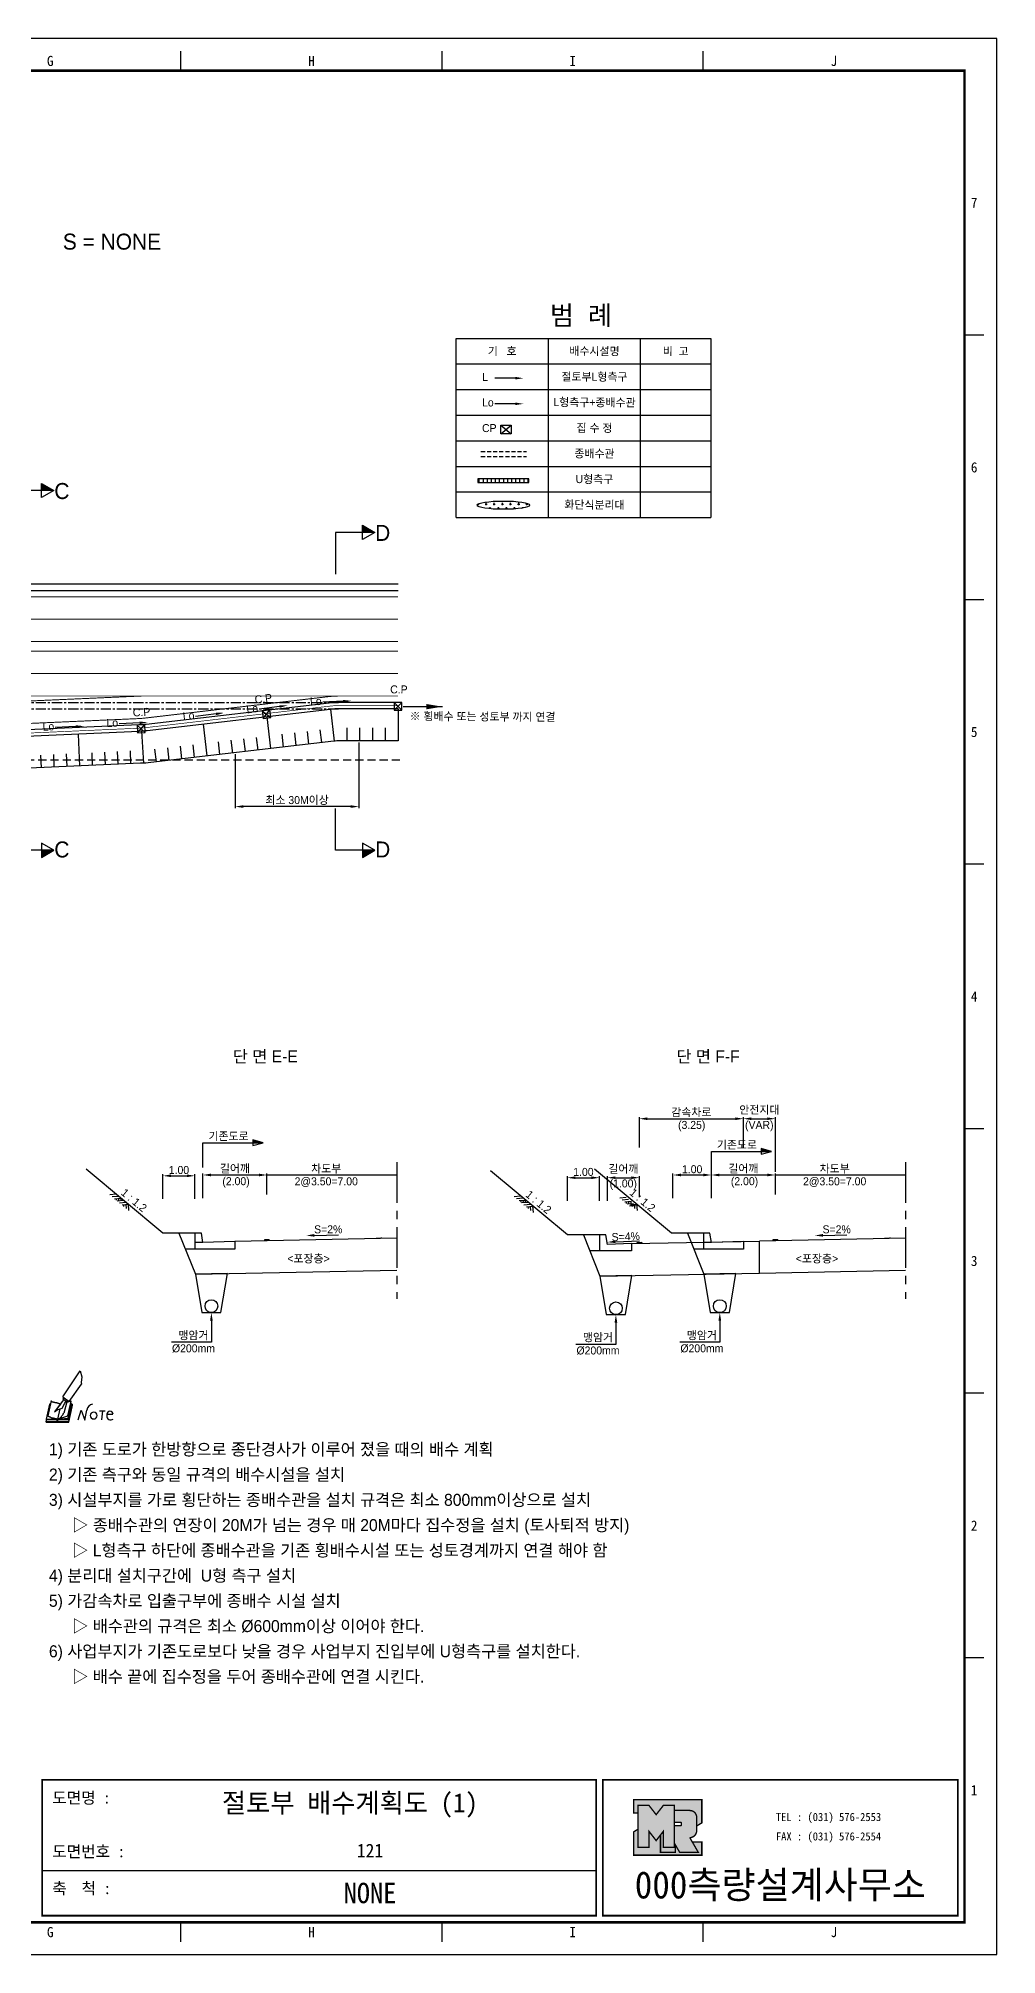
# Model space of a CAD drawing. Header units: millimetres. Extents: x 487 to 911, y -4 to 295.
# Drawn here: x 760.9 to 910.7, y -4.1 to 295.3 of the extents above; entities that cross this region are included whole.
import ezdxf
from ezdxf.enums import TextEntityAlignment as Align

# ---------------------------------------------------------------- set-up
doc = ezdxf.new("R2010")
doc.units = ezdxf.units.MM
doc.header["$LTSCALE"] = 0.2
doc.linetypes.add('CENTER', pattern=[50.8, 31.75, -6.35, 6.35, -6.35])
doc.linetypes.add('HIDDEN', pattern=[9.525, 6.35, -3.175])
for name, color, linetype in [('CC-GSTR-0004', 4, 'Continuous'), ('CM-LANE-0030', 30, 'Continuous'), ('CZ-DIMT-0002', 7, 'Continuous'), ('CZ-EXST-0002', 1, 'Continuous'), ('CZ-LIN1-0007', 7, 'Continuous'), ('CZ-LIN2-0003', 3, 'Continuous'), ('CZ-LIN3-0005', 5, 'Continuous'), ('CZ-LINE-0001', 7, 'Continuous'), ('CZ-TEXT-BOX0', 7, 'Continuous'), ('TITLE', 7, 'Continuous')]:
    doc.layers.add(name, color=color, linetype=linetype)
doc.styles.add('돋움', font='')
doc.styles.add('돋음체', font='')
doc.styles.get('돋움').set_extended_font_data('Dotum')
doc.styles.get('돋음체').set_extended_font_data('DotumChe')

# ---------------------------------------------------------------- blocks, each defined once
blk = doc.blocks.new('note')
for p, q in [((0.85, 3.5), (3.53, 7.57)), ((3.53, 7.57), (3.8, 6.64)), ((3.8, 6.64), (3.69, 5.72)), ((1, 3.1), (0.75, 2.77)), ((0.85, 3.5), (1.8, 2.79)), ((1, 3.4), (0.85, 3.21)), ((0.85, 3.21), (1.52, 2.71)), ((1.8, 2.79), (3.74, 5.46)), ((3.69, 5.72), (3.74, 5.46)), ((-1.24, 2.36), (-1.77, 0)), ((-1.77, 0), (1.77, 0)), ((-1.77, 0), (-1.77, -0.3)), ((-1.53, 0.52), (-1.55, 0.54)), ((-1.01, 2.9), (-1.53, 0.52)), ((-1.48, 0.48), (-1.53, 0.52)), ((-1.43, 0.44), (-1.48, 0.48)), ((-1.38, 0.41), (-1.43, 0.44)), ((-1.33, 0.4), (-1.38, 0.41)), ((-1.27, 0.37), (-1.33, 0.4)), ((-1.22, 0.35), (-1.27, 0.37)), ((-1.13, 2.36), (-1.24, 2.36)), ((-1.17, 0.33), (-1.22, 0.35)), ((-1.12, 0.32), (-1.17, 0.33)), ((-1.02, 0.25), (-1.12, 0.32)), ((-0.97, 0.22), (-1.02, 0.25)), ((-1, 2.9), (-1.01, 2.9)), ((-0.98, 2.85), (-1, 2.9)), ((-0.95, 2.8), (-0.98, 2.85)), ((-0.93, 0.21), (-0.97, 0.22)), ((-0.9, 2.75), (-0.95, 2.8)), ((-0.88, 0.19), (-0.93, 0.21)), ((-0.85, 2.72), (-0.9, 2.75)), ((-0.8, 0.18), (-0.88, 0.19)), ((-0.79, 2.69), (-0.85, 2.72)), ((-0.75, 0.17), (-0.8, 0.18)), ((-0.74, 2.68), (-0.79, 2.69)), ((-0.7, 0.16), (-0.75, 0.17)), ((-0.69, 2.65), (-0.74, 2.68)), ((-0.64, 0.15), (-0.7, 0.16)), ((-0.64, 2.65), (-0.69, 2.65)), ((-0.59, 2.63), (-0.64, 2.65)), ((-0.58, 0.14), (-0.64, 0.15)), ((-0.54, 2.62), (-0.59, 2.63)), ((-0.53, 0.13), (-0.58, 0.14)), ((-0.48, 2.61), (-0.54, 2.62)), ((-0.48, 0.12), (-0.53, 0.13)), ((-0.43, 2.61), (-0.48, 2.61)), ((-0.43, 0.11), (-0.48, 0.12)), ((0.75, 2.77), (-0.46, 1.16)), ((0.37, 2.24), (-0.46, 1.16)), ((-0.46, 1.16), (-0.08, 1.47)), ((-0.38, 2.59), (-0.43, 2.61)), ((-0.38, 0.08), (-0.43, 0.11)), ((-0.33, 2.59), (-0.38, 2.59)), ((-0.29, 0.06), (-0.38, 0.08)), ((-0.27, 2.58), (-0.33, 2.59)), ((-0.23, 0.05), (-0.29, 0.06)), ((-0.22, 2.57), (-0.27, 2.58)), ((-0.16, 0.04), (-0.23, 0.05)), ((-0.17, 2.56), (-0.22, 2.57)), ((-0.12, 2.55), (-0.17, 2.56)), ((-0.11, 0.03), (-0.16, 0.04)), ((-0.07, 2.53), (-0.12, 2.55)), ((-0.04, 0.02), (-0.11, 0.03)), ((-0.08, 1.47), (0.72, 1.75)), ((-0.01, 2.51), (-0.07, 2.53)), ((-0.05, -0.3), (-0.05, 0)), ((0, 0), (-0.04, 0.02)), ((0.04, 2.5), (-0.01, 2.51)), ((0.37, 1.63), (0, 0)), ((0, 0), (1.6, 0.53)), ((0, 0), (1.65, 0.18)), ((0, 0.01), (0.06, 0.04)), ((0, -0.3), (0, 0)), ((0.09, 2.48), (0.04, 2.5)), ((0.05, -0.3), (0.05, 0)), ((0.06, 0.04), (0.11, 0.07)), ((0.14, 2.48), (0.09, 2.48)), ((0.11, 0.07), (0.16, 0.09)), ((0.2, 2.47), (0.14, 2.48)), ((0.16, 0.09), (0.21, 0.12)), ((0.26, 2.43), (0.18, 2.46)), ((0.21, 0.12), (0.27, 0.14)), ((0.34, 2.4), (0.26, 2.43)), ((0.27, 0.14), (0.36, 0.19)), ((0.45, 2.37), (0.34, 2.4)), ((0.36, 0.19), (0.41, 0.22)), ((0.41, 0.22), (0.46, 0.27)), ((0.46, 0.27), (0.51, 0.3)), ((0.51, 0.3), (0.56, 0.34)), ((0.56, 0.34), (0.6, 0.4)), ((0.6, 0.4), (0.64, 0.45)), ((0.64, 0.45), (0.67, 0.51)), ((0.67, 0.51), (0.74, 0.58)), ((0.72, 1.75), (1.16, 2.53)), ((0.74, 0.58), (0.79, 0.63)), ((0.79, 0.63), (0.83, 0.68)), ((0.83, 0.68), (0.86, 0.73)), ((0.86, 0.73), (0.89, 0.79)), ((0.89, 0.84), (0.92, 0.89)), ((0.89, 0.79), (0.89, 0.84)), ((0.92, 0.89), (0.96, 0.95)), ((0.96, 0.95), (1.01, 0.97)), ((1.47, 2.74), (1.01, 0.97)), ((1.16, 2.53), (1.37, 2.82)), ((2.13, 2.84), (1.44, 2.63)), ((1.52, 2.71), (1.66, 2.9)), ((1.6, 0.53), (2.13, 2.84)), ((1.65, 0.18), (2.19, 2.48)), ((1.77, 0), (2.3, 2.36)), ((1.77, -0.3), (2.3, 2.07)), ((1.77, -0.38), (2.3, 1.99)), ((1.77, -0.44), (2.3, 1.93)), ((1.77, 0), (1.77, -0.3)), ((2.19, 2.48), (2.04, 2.47)), ((2.3, 2.36), (2.16, 2.36)), ((2.3, 2.36), (2.3, 2.07)), ((3.21, -0.08), (3.68, 1.4)), ((3.68, 1.4), (4.26, -0.14)), ((4.26, -0.14), (4.56, 1.44)), ((6.55, 1.34), (7.46, 1.34)), ((7.01, 1.34), (6.87, -0.11)), ((7.71, 0.77), (7.71, 0.55)), ((7.71, 0.77), (8.67, 0.77)), ((-1.77, -0.3), (1.77, -0.3)), ((-1.77, -0.43), (-1.77, -0.3)), ((-1.77, -0.37), (1.77, -0.37)), ((-1.77, -0.43), (1.77, -0.43))]:
    blk.add_line(p, q)
for centre, major_axis, start_param, end_param in [((0.4, 2.31), (0.0702, 0.0702), 3.283946, 6.425539), ((5.68, 1.23), (-0.806, 0.806), -0.591174, 0.597824), ((5.66, 0.58), (-0.378, 0.378), 3.926991, 10.210176), ((8.3, 0.49), (0.422, 0.422), 2.265602, 4.634911), ((8.19, 0.77), (-0.342, 0.342), 3.926991, 7.068583)]:
    blk.add_ellipse(centre, major_axis=major_axis, ratio=1, start_param=start_param, end_param=end_param)

msp = doc.modelspace()

# ---------------------------------------------------------------- hatches: boundary and pattern name
at = {"layer": 'CZ-LIN1-0007'}
for points in [[(813.8, 107.76), (813.8, 107.89), (814.55, 107.9), (814.55, 107.78)], [(893.26, 107.76), (893.26, 107.89), (894.01, 107.9), (894.01, 107.78)], [(796.3, 107.41), (796.3, 107.54), (797.05, 107.55), (797.05, 107.43)], [(854.51, 106.99), (854.51, 107.11), (855.26, 107.13), (855.26, 107)], [(875.76, 107.41), (875.76, 107.54), (876.51, 107.55), (876.51, 107.43)]]:
    msp.add_hatch(color=256, dxfattribs=at).paths.add_polyline_path(points)
at = {"layer": 'CZ-LIN2-0003'}
h = msp.add_hatch(dxfattribs=at)
h.set_pattern_fill('CROSS', color=256, scale=0.1, style=0)
h.set_pattern_definition([(0, (496.7746, 6.6117), (0.635, 0.635), [0.3175, -0.9525]), (90, (496.93335, 6.45297), (-0.635, 0.635), [0.3175, -0.9525])])
edge = h.paths.add_edge_path()
edge.add_ellipse((833.64, 222.33), major_axis=(-4.09, 0), ratio=0.159026, start_angle=0, end_angle=360)
at = {"layer": 'CZ-LINE-0001'}
for points in [[(761.47, 225.72), (761.47, 224.62), (763.37, 224.62)], [(811.61, 219.18), (811.61, 218.08), (813.52, 218.08)], [(763.37, 168.41), (761.47, 168.41), (761.47, 167.31)], [(813.52, 168.41), (811.61, 168.41), (811.61, 167.31)], [(794.45, 122.73), (794.45, 123.19), (796.09, 122.73)], [(873.91, 121.38), (873.91, 121.84), (875.56, 121.38)]]:
    msp.add_hatch(color=256, dxfattribs=at).paths.add_polyline_path(points)
at = {"layer": 'TITLE', "ltscale": 150}
h = msp.add_hatch(color=8, dxfattribs=at)
edge = h.paths.add_edge_path()
edge.add_line((864.65, 20.12), (853.98, 20.12))
edge.add_line((853.98, 20.12), (853.98, 18.04))
edge.add_line((853.98, 18.04), (854.69, 18.04))
edge.add_line((854.69, 18.04), (854.69, 19.21))
edge.add_line((854.69, 19.21), (856.38, 19.21))
edge.add_line((856.38, 19.21), (857.51, 17.76))
edge.add_line((857.51, 17.76), (858.64, 19.21))
edge.add_line((858.64, 19.21), (860.33, 19.21))
edge.add_line((860.33, 19.21), (860.33, 18.41))
edge.add_line((860.33, 18.41), (862.77, 18.41))
edge.add_arc((862.77, 17.34), 1.07, 0, 90, ccw=False)
edge.add_line((863.84, 17.34), (863.84, 15.98))
edge.add_line((863.84, 15.98), (864.65, 16.48))
edge.add_line((864.65, 16.48), (864.65, 20.12))
h.paths.add_polyline_path([(858.19, 14.59), (857.51, 13.71), (856.38, 15.16), (856.38, 12.65), (854.69, 12.65), (854.69, 15.5), (853.98, 15.06), (853.98, 11.43), (864.65, 11.43), (864.65, 13.51), (863.15, 13.51), (864.11, 11.85), (861.2, 11.85), (860.5, 13.06), (860.5, 11.85), (858.19, 11.85)])
msp.add_hatch(color=5, dxfattribs=at).paths.add_polyline_path([(860.33, 19.21), (858.64, 19.21), (857.51, 17.76), (856.38, 19.21), (854.69, 19.21), (854.69, 12.65), (856.38, 12.65), (856.38, 15.16), (857.51, 13.71), (858.64, 15.16), (858.64, 12.65), (860.33, 12.65)])
h = msp.add_hatch(color=161, dxfattribs=at)
edge = h.paths.add_edge_path()
edge.add_arc((862.77, 17.34), 1.07, 360, 450)
edge.add_line((862.77, 18.41), (860.33, 18.41))
edge.add_line((860.33, 18.41), (860.33, 16.56))
edge.add_line((860.33, 16.56), (861.33, 16.56))
edge.add_arc((861.33, 16.45), 0.113, 0, 90, ccw=False)
edge.add_line((861.44, 16.45), (861.44, 16.14))
edge.add_arc((861.33, 16.14), 0.113, 270, 360, ccw=False)
edge.add_line((861.33, 16.02), (860.33, 16.02))
edge.add_line((860.33, 16.02), (860.33, 12.65))
edge.add_line((860.33, 12.65), (858.64, 12.65))
edge.add_line((858.64, 12.65), (858.64, 15.16))
edge.add_line((858.64, 15.16), (858.19, 14.59))
edge.add_line((858.19, 14.59), (858.19, 11.85))
edge.add_line((858.19, 11.85), (860.5, 11.85))
edge.add_line((860.5, 11.85), (860.5, 13.06))
edge.add_line((860.5, 13.06), (861.2, 11.85))
edge.add_line((861.2, 11.85), (864.11, 11.85))
edge.add_line((864.11, 11.85), (862.77, 14.17))
edge.add_arc((862.77, 15.24), 1.07, 270, 360)
edge.add_line((863.84, 15.24), (863.84, 17.34))

# ---------------------------------------------------------------- linework, layer by layer
at = {"layer": 'CC-GSTR-0004'}
for p, q in [((587.17, 210.02), (817.17, 210.02)), ((587.17, 209.02), (817.17, 209.02)), ((849.64, 108.32), (848.64, 108.32)), ((848.64, 108.32), (848.64, 105.82)), ((849.89, 106.82), (849.64, 108.32)), ((853.64, 105.82), (848.64, 105.82)), ((853.64, 106.97), (849.89, 106.82)), ((853.64, 106.97), (853.64, 105.82))]:
    msp.add_line(p, q, dxfattribs=at)
for points in [[(817.17, 191.52), (808.04, 191.52, 0.029072), (806.42, 191.42), (777.82, 188.08, -0.017962), (776.68, 187.99), (697.74, 184.48, 0.187394), (688.46, 180.4), (687.17, 179.1)], [(817.17, 190.52), (808.04, 190.52, 0.029072), (806.54, 190.43), (777.94, 187.09, -0.017962), (776.72, 186.99), (697.79, 183.48, 0.187394), (689.17, 179.69), (687.17, 177.69)]]:
    msp.add_lwpolyline(points, format="xyb", dxfattribs=at)
at = {"layer": 'CM-LANE-0030', "const_width": 0.15}
for points in [[(587.17, 201.02), (817.17, 201.02)], [(587.17, 199.52), (817.17, 199.52)], [(698.42, 189.02), (777.17, 192.52), (612.17, 192.52), (651.55, 189.02), (698.42, 189.02)]]:
    msp.add_lwpolyline(points, dxfattribs=at)
at = {"layer": 'CZ-EXST-0002'}
for p, q in [((796.66, 189.28), (797.24, 184.31)), ((806.63, 190.44), (807.17, 185.47)), ((817.17, 190.52), (817.17, 185.52)), ((767.16, 186.57), (767.38, 181.57)), ((777.05, 187.01), (777.37, 182.02)), ((786.73, 188.12), (787.31, 183.15)), ((793.03, 185.83), (793.27, 183.85)), ((795.02, 186.06), (795.25, 184.08)), ((798.99, 186.53), (799.23, 184.54)), ((800.98, 186.76), (801.21, 184.77)), ((802.97, 186.99), (803.2, 185.01)), ((804.95, 187.22), (805.19, 185.24)), ((809.17, 187.52), (809.17, 185.52)), ((811.17, 187.52), (811.17, 185.52)), ((813.17, 187.52), (813.17, 185.52)), ((815.17, 187.52), (815.17, 185.52)), ((761.3, 183.3), (761.39, 181.31)), ((763.3, 183.39), (763.39, 181.39)), ((765.3, 183.48), (765.38, 181.48)), ((769.29, 183.66), (769.38, 181.66)), ((771.29, 183.75), (771.38, 181.75)), ((773.29, 183.84), (773.38, 181.84)), ((775.29, 183.93), (775.37, 181.93)), ((779.13, 184.21), (779.36, 182.22)), ((781.12, 184.44), (781.35, 182.45)), ((783.1, 184.67), (783.33, 182.69)), ((785.09, 184.91), (785.32, 182.92)), ((789.06, 185.37), (789.29, 183.38)), ((791.05, 185.6), (791.28, 183.61)), ((859.89, 108.62), (847.89, 118.62)), ((864.89, 108.62), (859.89, 108.62)), ((862.39, 108.62), (864.96, 102.2)), ((865.89, 108.62), (864.89, 108.62)), ((864.89, 108.62), (864.89, 106.12)), ((866.14, 107.12), (865.89, 108.62)), ((896.46, 107.83), (873.64, 107.37)), ((864.89, 106.12), (863.39, 106.12)), ((866.14, 107.12), (864.89, 107.12)), ((871.14, 106.12), (864.89, 106.12)), ((871.14, 107.32), (866.14, 107.12)), ((871.14, 107.32), (871.14, 106.12)), ((873.64, 102.37), (896.46, 102.83))]:
    msp.add_line(p, q, dxfattribs=at)
msp.add_lwpolyline([(817.17, 185.52), (808.04, 185.52, 0.029072), (807.12, 185.46), (778.52, 182.12, -0.017962), (776.94, 182), (698.01, 178.49, 0.187394), (692.71, 176.15), (692.17, 175.62)], format="xyb", dxfattribs=at)
at = {"layer": 'CZ-LIN1-0007'}
for p, q in [((813.8, 107.89), (813.8, 107.76)), ((814.55, 107.9), (814.55, 107.78)), ((893.26, 107.89), (893.26, 107.76)), ((894.01, 107.9), (894.01, 107.78)), ((797.05, 107.55), (796.3, 107.54)), ((796.3, 107.54), (796.3, 107.41)), ((797.05, 107.55), (797.05, 107.43)), ((855.26, 107.13), (854.51, 107.11)), ((854.51, 107.11), (854.51, 106.99)), ((855.26, 107.13), (855.26, 107)), ((876.51, 107.55), (875.76, 107.54)), ((875.76, 107.54), (875.76, 107.41)), ((876.51, 107.55), (876.51, 107.43))]:
    msp.add_line(p, q, dxfattribs=at)
at = {"layer": 'CZ-LIN1-0007', "const_width": 0.15}
msp.add_lwpolyline([(587.17, 208.02), (817.17, 208.02)], dxfattribs=at)
at = {"layer": 'CZ-LIN1-0007', "linetype": 'HIDDEN', "ltscale": 2, "const_width": 0.15}
for points in [[(587.17, 204.52), (817.17, 204.52)], [(587.17, 196.02), (817.17, 196.02)], [(777.17, 192.52), (808.04, 192.52)]]:
    msp.add_lwpolyline(points, dxfattribs=at)
at = {"layer": 'CZ-LIN1-0007', "const_width": 0.15}
msp.add_lwpolyline([(817.17, 192.52), (808.04, 192.52, 0.029072), (806.3, 192.42), (777.71, 189.08, -0.017962), (776.63, 188.99), (697.7, 185.48), (697.7, 185.48, 0.187394), (687.76, 181.1), (687.76, 181.1), (687.17, 180.52)], format="xyb", dxfattribs=at)
at = {"layer": 'CZ-LIN2-0003'}
for p, q in [((826.24, 248.39), (866.07, 248.39)), ((826.24, 220.39), (826.24, 248.39)), ((866.07, 248.39), (866.07, 220.39)), ((826.24, 244.39), (866.07, 244.39)), ((826.24, 220.39), (866.07, 220.39)), ((780.43, 108.62), (768.43, 118.62)), ((843.64, 108.32), (831.64, 118.32)), ((785.43, 108.62), (780.43, 108.62)), ((782.93, 108.62), (785.5, 102.2)), ((785.43, 108.62), (785.43, 106.12)), ((786.43, 108.62), (785.43, 108.62)), ((786.68, 107.12), (786.43, 108.62)), ((817, 107.83), (791.68, 107.32)), ((848.64, 108.32), (843.64, 108.32)), ((846.14, 108.32), (848.72, 101.87)), ((785.43, 106.12), (783.93, 106.12)), ((786.68, 107.12), (785.43, 107.12)), ((791.68, 106.12), (785.43, 106.12)), ((791.68, 107.32), (786.68, 107.12)), ((791.68, 107.32), (791.68, 106.12)), ((848.64, 105.82), (847.14, 105.82)), ((853.64, 106.97), (873.64, 107.37)), ((873.64, 102.37), (873.64, 107.37)), ((785.5, 102.2), (817, 102.83)), ((848.72, 101.87), (873.64, 102.37))]:
    msp.add_line(p, q, dxfattribs=at)
at = {"layer": 'CZ-LIN2-0003', "color": 5, "linetype": 'HIDDEN', "ltscale": 0.5}
for p, q in [((830.13, 230.72), (837.25, 230.72)), ((830.13, 229.92), (837.25, 229.92))]:
    msp.add_line(p, q, dxfattribs=at)
at = {"layer": 'CZ-LIN2-0003'}
msp.add_lwpolyline([(849.72, 95.87), (852.72, 95.87), (853.72, 101.97), (848.72, 101.87)], close=True, dxfattribs=at)
msp.add_circle((851.22, 96.87), 1, dxfattribs=at)
at = {"layer": 'CZ-LIN3-0005'}
for p, q in [((795.95, 190.2), (797.28, 189.15)), ((796.09, 189.01), (797.14, 190.34)), ((816.57, 191.52), (817.77, 190.32)), ((816.57, 190.32), (817.77, 191.52)), ((824.1, 190.85), (817.95, 190.85)), ((776.41, 187.98), (777.66, 186.84)), ((776.46, 186.78), (777.61, 188.04))]:
    msp.add_line(p, q, dxfattribs=at)
at = {"layer": 'CZ-LIN3-0005', "linetype": 'HIDDEN', "const_width": 0.1}
msp.add_lwpolyline([(817.17, 191.02), (808.04, 191.02, 0.029072), (806.48, 190.93), (777.88, 187.59, -0.017962), (776.7, 187.49), (700.13, 184.09)], format="xyb", dxfattribs=at)
at = {"layer": 'CZ-LIN3-0005'}
for points in [[(796.09, 189.01), (797.28, 189.15), (797.14, 190.34), (795.95, 190.2)], [(816.57, 190.32), (817.77, 190.32), (817.77, 191.52), (816.57, 191.52)], [(776.46, 186.78), (777.66, 186.84), (777.61, 188.04), (776.41, 187.98)]]:
    msp.add_lwpolyline(points, close=True, dxfattribs=at)
msp.add_solid([(821.6, 191.27), (824.1, 190.85), (821.6, 190.44)], dxfattribs=at)
at = {"layer": 'CZ-LINE-0001'}
for p, q in [((840.66, 220.39), (840.66, 248.39)), ((855.08, 220.39), (855.08, 248.39)), ((826.24, 240.39), (866.07, 240.39)), ((826.24, 236.39), (866.07, 236.39)), ((833.25, 233.47), (834.87, 234.84)), ((833.25, 234.84), (834.87, 233.47)), ((833.25, 234.84), (834.87, 234.84)), ((833.25, 233.47), (833.25, 234.84)), ((834.87, 234.84), (834.87, 233.47)), ((826.24, 232.39), (866.07, 232.39)), ((834.87, 233.47), (833.25, 233.47)), ((826.24, 228.39), (866.07, 228.39)), ((763.37, 224.62), (757.23, 224.62)), ((761.47, 223.52), (761.47, 225.72)), ((761.47, 225.72), (763.37, 224.62)), ((763.37, 224.62), (761.47, 223.52)), ((826.24, 224.39), (866.07, 224.39)), ((811.61, 216.98), (811.61, 219.18)), ((811.61, 219.18), (813.52, 218.08)), ((813.52, 218.08), (807.37, 218.08)), ((807.37, 218.08), (807.37, 211.54)), ((813.52, 218.08), (811.61, 216.98)), ((791.73, 183.42), (791.73, 174.99)), ((811.04, 185.27), (811.04, 174.99)), ((809.79, 175.24), (792.98, 175.24)), ((807.37, 168.41), (807.37, 174.95)), ((763.37, 168.41), (757.23, 168.41)), ((763.37, 168.41), (761.47, 169.51)), ((761.47, 169.51), (761.47, 167.31)), ((761.47, 167.31), (763.37, 168.41)), ((813.52, 168.41), (807.37, 168.41)), ((813.52, 168.41), (811.61, 169.51)), ((811.61, 169.51), (811.61, 167.31)), ((811.61, 167.31), (813.52, 168.41)), ((854.89, 121.97), (854.89, 126.73)), ((856.14, 126.48), (869.89, 126.48)), ((871.14, 121.97), (871.14, 126.73)), ((871.14, 121.97), (871.14, 126.73)), ((872.39, 126.48), (874.89, 126.48)), ((876.14, 118.19), (876.14, 126.73)), ((796.09, 122.73), (794.45, 123.19)), ((794.45, 123.19), (794.45, 122.27)), ((786.68, 118.87), (786.68, 122.73)), ((786.68, 122.73), (796.09, 122.73)), ((794.45, 122.27), (796.09, 122.73)), ((866.14, 117.52), (866.14, 121.38)), ((866.14, 121.38), (875.56, 121.38)), ((875.56, 121.38), (873.91, 121.84)), ((873.91, 121.84), (873.91, 120.92)), ((873.91, 120.92), (875.56, 121.38)), ((780.43, 113.96), (780.43, 117.81)), ((781.68, 117.56), (784.18, 117.56)), ((785.43, 113.96), (785.43, 117.81)), ((786.68, 114.09), (786.68, 117.94)), ((787.93, 117.69), (795.43, 117.69)), ((796.68, 114.62), (796.68, 117.94)), ((796.68, 117.69), (817.01, 117.69)), ((843.64, 113.66), (843.64, 117.51)), ((844.89, 117.26), (847.39, 117.26)), ((848.64, 113.66), (848.64, 117.51)), ((849.89, 113.66), (849.89, 117.51)), ((851.14, 117.26), (853.64, 117.26)), ((854.89, 114.2), (854.89, 117.51)), ((860.14, 114.09), (860.14, 117.94)), ((861.39, 117.69), (864.89, 117.69)), ((866.14, 114.09), (866.14, 117.94)), ((866.14, 114.09), (866.14, 117.94)), ((867.39, 117.69), (874.89, 117.69)), ((876.14, 114.62), (876.14, 117.94)), ((876.14, 117.69), (896.47, 117.69)), ((772.11, 114.63), (773.1, 114.72)), ((772.49, 114.31), (773.49, 114.4)), ((772.87, 113.99), (773.87, 114.08)), ((773.19, 113.73), (773.17, 114.02)), ((773.26, 113.67), (774.25, 113.76)), ((773.55, 113.7), (773.52, 114.05)), ((773.9, 113.73), (773.87, 114.08)), ((835.32, 114.33), (836.31, 114.42)), ((835.7, 114.01), (836.7, 114.1)), ((836.09, 113.69), (837.08, 113.78)), ((837.11, 113.43), (837.08, 113.78)), ((851.82, 114.13), (852.81, 114.22)), ((852.2, 113.81), (853.2, 113.9)), ((773.64, 113.35), (774.64, 113.44)), ((774.03, 113.03), (775.02, 113.12)), ((774.34, 112.77), (774.32, 113.06)), ((774.73, 112.45), (774.67, 113.09)), ((775.11, 112.13), (775.02, 113.12)), ((836.4, 113.43), (836.38, 113.72)), ((836.47, 113.37), (837.47, 113.46)), ((836.76, 113.4), (836.73, 113.75)), ((836.85, 113.05), (837.85, 113.14)), ((837.24, 112.73), (838.23, 112.82)), ((837.56, 112.47), (837.53, 112.76)), ((837.94, 112.15), (837.88, 112.79)), ((838.32, 111.83), (838.23, 112.82)), ((852.59, 113.49), (853.58, 113.58)), ((852.9, 113.23), (852.88, 113.52)), ((852.97, 113.17), (853.97, 113.26)), ((853.26, 113.2), (853.23, 113.55)), ((853.35, 112.85), (854.35, 112.94)), ((853.49, 113.03), (854.48, 113.12)), ((853.61, 113.23), (853.58, 113.58)), ((853.81, 112.77), (853.78, 113.06)), ((854.19, 112.45), (854.13, 113.09)), ((854.57, 112.13), (854.48, 113.12))]:
    msp.add_line(p, q, dxfattribs=at)
at = {"layer": 'CZ-LINE-0001', "color": 5}
for p, q in [((837.6, 226.45), (829.62, 226.45)), ((829.62, 226.45), (829.62, 225.85)), ((829.62, 225.85), (837.6, 225.85)), ((829.87, 225.85), (829.87, 226.45)), ((830.51, 225.85), (830.51, 226.45)), ((831.14, 225.85), (831.14, 226.45)), ((831.78, 225.85), (831.78, 226.45)), ((832.41, 225.85), (832.41, 226.45)), ((833.05, 225.85), (833.05, 226.45)), ((833.68, 225.85), (833.68, 226.45)), ((834.32, 225.85), (834.32, 226.45)), ((834.95, 225.85), (834.95, 226.45)), ((835.59, 225.85), (835.59, 226.45)), ((836.22, 225.85), (836.22, 226.45)), ((836.86, 225.85), (836.86, 226.45)), ((837.49, 225.85), (837.49, 226.45)), ((837.6, 225.85), (837.6, 226.45))]:
    msp.add_line(p, q, dxfattribs=at)
at = {"layer": 'CZ-LINE-0001', "linetype": 'CENTER', "ltscale": 0.25}
for p, q in [((595.44, 191.52), (808.04, 191.52)), ((595.44, 190.52), (808.04, 190.52))]:
    msp.add_line(p, q, dxfattribs=at)
at = {"layer": 'CZ-LINE-0001', "linetype": 'HIDDEN'}
msp.add_line((562.83, 182.52), (817.58, 182.52), dxfattribs=at)
at = {"layer": 'CZ-LINE-0001', "linetype": 'CENTER'}
for p, q in [((817, 119.7), (817, 98.35)), ((896.46, 119.7), (896.46, 98.35))]:
    msp.add_line(p, q, dxfattribs=at)
at = {"layer": 'CZ-LINE-0001', "color": 3}
for p, q in [((790.5, 102.3), (785.5, 102.2)), ((785.5, 102.2), (786.5, 96.2)), ((789.5, 96.2), (790.5, 102.3)), ((786.5, 96.2), (789.5, 96.2))]:
    msp.add_line(p, q, dxfattribs=at)
at = {"layer": 'CZ-LINE-0001', "color": 1}
for p, q in [((869.96, 102.3), (864.96, 102.2)), ((864.96, 102.2), (865.96, 96.2)), ((868.96, 96.2), (869.96, 102.3)), ((865.96, 96.2), (868.96, 96.2))]:
    msp.add_line(p, q, dxfattribs=at)
at = {"layer": 'CZ-LINE-0001'}
for points in [[(835.49, 242.16), (832.28, 242.16)], [(835.49, 238.16), (832.28, 238.16)], [(808.6, 191.7), (805.4, 191.54)], [(788.72, 189.73), (785.53, 189.34)], [(798.65, 190.88), (795.47, 190.45)], [(766.81, 187.75), (763.6, 187.59)], [(776.79, 188.33), (773.58, 188.17)], [(804.1, 108.26), (807.85, 108.33)], [(883.56, 108.26), (887.31, 108.33)], [(788, 94.95), (788, 91.56), (781.76, 91.56)], [(851.22, 94.62), (851.22, 91.23), (844.98, 91.23)], [(867.46, 94.95), (867.46, 91.56), (861.22, 91.56)]]:
    msp.add_lwpolyline(points, dxfattribs=at)
at = {"layer": 'CZ-LINE-0001', "extrusion": (0, 0, -1)}
msp.add_lwpolyline([(-851.14, 107.25), (-854.89, 107.4)], dxfattribs=at)
at = {"layer": 'CZ-LINE-0001', "color": 3}
msp.add_circle((788, 97.2), 1, dxfattribs=at)
at = {"layer": 'CZ-LINE-0001', "color": 1}
msp.add_circle((867.46, 97.2), 1, dxfattribs=at)
at = {"layer": 'CZ-LINE-0001'}
msp.add_ellipse((833.64, 222.33), major_axis=(-4.09, 0), ratio=0.159026, dxfattribs=at)
for points in [[(835.49, 242.37), (836.74, 242.16), (835.49, 241.96)], [(835.49, 238.37), (836.74, 238.16), (835.49, 237.96)], [(808.59, 191.91), (809.85, 191.76), (808.61, 191.49)], [(788.69, 189.93), (789.96, 189.88), (788.75, 189.52)], [(798.63, 191.08), (799.89, 191.04), (798.68, 190.67)], [(766.8, 187.95), (768.06, 187.81), (766.82, 187.54)], [(776.78, 188.54), (778.04, 188.39), (776.8, 188.12)], [(792.98, 175.45), (792.98, 175.04), (791.73, 175.24)], [(809.79, 175.45), (809.79, 175.04), (811.04, 175.24)], [(856.14, 126.69), (856.14, 126.27), (854.89, 126.48)], [(869.89, 126.69), (869.89, 126.27), (871.14, 126.48)], [(872.39, 126.69), (872.39, 126.27), (871.14, 126.48)], [(874.89, 126.69), (874.89, 126.27), (876.14, 126.48)], [(781.68, 117.77), (781.68, 117.36), (780.43, 117.56)], [(784.18, 117.77), (784.18, 117.36), (785.43, 117.56)], [(787.93, 117.9), (787.93, 117.48), (786.68, 117.69)], [(795.43, 117.9), (795.43, 117.48), (796.68, 117.69)], [(844.89, 117.47), (844.89, 117.06), (843.64, 117.26)], [(847.39, 117.47), (847.39, 117.06), (848.64, 117.26)], [(851.14, 117.47), (851.14, 117.06), (849.89, 117.26)], [(853.64, 117.47), (853.64, 117.06), (854.89, 117.26)], [(861.39, 117.9), (861.39, 117.48), (860.14, 117.69)], [(864.89, 117.9), (864.89, 117.48), (866.14, 117.69)], [(867.39, 117.9), (867.39, 117.48), (866.14, 117.69)], [(874.89, 117.9), (874.89, 117.48), (876.14, 117.69)], [(804.11, 108.05), (802.85, 108.23), (804.1, 108.47)], [(883.57, 108.05), (882.31, 108.23), (883.56, 108.47)], [(787.79, 94.95), (788, 96.2), (788.2, 94.95)], [(851.01, 94.62), (851.22, 95.87), (851.43, 94.62)]]:
    msp.add_solid(points, dxfattribs=at)
at = {"layer": 'CZ-LINE-0001', "extrusion": (0, 0, -1)}
msp.add_solid([(-851.13, 107.46), (-849.89, 107.2), (-851.15, 107.05)], dxfattribs=at)
at = {"layer": 'CZ-LINE-0001', "color": 1}
msp.add_solid([(867.25, 94.95), (867.46, 96.2), (867.67, 94.95)], dxfattribs=at)
at = {"layer": 'TITLE', "color": 7, "linetype": 'Continuous'}
for p, q in [((783.22, 290.22), (783.22, 293.24)), ((824.05, 290.22), (824.05, 293.24)), ((864.87, 290.22), (864.87, 293.24)), ((908.72, 248.89), (905.7, 248.89)), ((908.72, 207.56), (905.7, 207.56)), ((908.72, 166.23), (905.7, 166.23)), ((908.72, 124.91), (905.7, 124.91)), ((908.72, 83.58), (905.7, 83.58)), ((908.72, 42.25), (905.7, 42.25)), ((783.22, -2.1), (783.22, 0.92)), ((824.05, -2.1), (824.05, 0.92)), ((864.87, -2.1), (864.87, 0.92))]:
    msp.add_line(p, q, dxfattribs=at)
at = {"layer": 'TITLE', "ltscale": 150}
msp.add_line((761.53, 9.05), (848.14, 9.05), dxfattribs=at)
at = {"layer": 'TITLE'}
msp.add_line((905.81, 0.92), (496.95, 0.92), dxfattribs=at)
msp.add_lwpolyline([(487.37, -4.11), (910.73, -4.11), (910.73, 295.26), (487.37, 295.26)], close=True, dxfattribs=at)
at = {"layer": 'TITLE', "linetype": 'Continuous', "const_width": 0.403}
msp.add_lwpolyline([(497.45, 0.92), (497.45, 290.22), (905.7, 290.22), (905.7, 0.92)], close=True, dxfattribs=at)
at = {"layer": 'TITLE', "ltscale": 150}
for points, const_width in [([(761.53, 23.2), (848.14, 23.2), (848.14, 1.98), (761.53, 1.98)], 0.265), ([(904.64, 23.2), (904.64, 1.98), (849.2, 1.98), (849.2, 23.2), (904.64, 23.2)], 0.265), ([(860.33, 19.21), (858.64, 19.21), (857.51, 17.76), (856.38, 19.21), (854.69, 19.21), (854.69, 12.65), (856.38, 12.65), (856.38, 15.16), (857.51, 13.71), (858.64, 15.16), (858.64, 12.65), (860.33, 12.65)], 0.212), ([(858.19, 14.59), (857.51, 13.71), (856.38, 15.16), (856.38, 12.65), (854.69, 12.65), (854.69, 15.5), (853.98, 15.06), (853.98, 11.43), (864.65, 11.43), (864.65, 13.51), (863.15, 13.51), (864.11, 11.85), (861.2, 11.85), (860.5, 13.06), (860.5, 11.85), (858.19, 11.85)], 0.212)]:
    msp.add_lwpolyline(points, close=True, dxfattribs=dict(at, const_width=const_width))
at = {"layer": 'TITLE', "ltscale": 150, "const_width": 0.212}
for points in [[(864.65, 20.12), (853.98, 20.12), (853.98, 18.04), (854.69, 18.04), (854.69, 19.21), (856.38, 19.21), (857.51, 17.76), (858.64, 19.21), (860.33, 19.21), (860.33, 18.41), (862.77, 18.41, -0.414214), (863.84, 17.34), (863.84, 15.98), (864.65, 16.48)], [(863.84, 17.34, 0.414214), (862.77, 18.41), (860.33, 18.41), (860.33, 16.56), (861.33, 16.56, -0.414214), (861.44, 16.45), (861.44, 16.14, -0.414214), (861.33, 16.02), (860.33, 16.02), (860.33, 12.65), (858.64, 12.65), (858.64, 15.16), (858.19, 14.59), (858.19, 11.85), (860.5, 11.85), (860.5, 13.06), (861.2, 11.85), (864.11, 11.85), (862.77, 14.17, 0.414214), (863.84, 15.24)]]:
    msp.add_lwpolyline(points, format="xyb", close=True, dxfattribs=at)

# ---------------------------------------------------------------- block references
at = {"layer": 'CZ-TEXT-BOX0'}
msp.add_blockref('note', (763.95, 79.53), dxfattribs=at)

# ---------------------------------------------------------------- texts
at = {"layer": 'CZ-DIMT-0002', "style": '돋움'}
for s, rotation, p in [('기   호', 359.6615, (833.45, 246.39)), ('배수시설명', 359.6615, (847.87, 246.39)), ('비  고', 359.6615, (860.57, 246.39)), ('절토부L형측구', 359.6615, (847.87, 242.39)), ('L형측구+종배수관', 359.6615, (847.87, 238.39)), ('집 수 정', 359.6615, (847.87, 234.39)), ('종배수관', 359.6615, (847.87, 230.39)), ('U형측구', 359.6615, (847.87, 226.39)), ('화단식분리대', 359.6615, (847.87, 222.39)), ('1 : 1.2', 320.1944, (775.91, 113.75)), ('1 : 1.2', 320.1944, (839.13, 113.45)), ('1 : 1.2', 320.1944, (855.38, 113.75)), ('S=4%', 2.2906, (852.76, 108.07))]:
    msp.add_text(s, height=1.25, rotation=rotation, dxfattribs=at).set_placement(p, align=Align.MIDDLE_CENTER)
for s, p in [('L', (830.3, 241.75)), ('Lo', (830.3, 237.75)), ('CP', (830.3, 233.75))]:
    msp.add_text(s, height=1.25, dxfattribs=at).set_placement(p)
for s, height, p in [('C', 2.5, (764.63, 224.54)), ('D', 2.5, (814.77, 218)), ('C', 2.5, (764.63, 168.54)), ('D', 2.5, (814.77, 168.54)), ('(3.25)', 1.25, (863.07, 125.51)), ('(VAR)', 1.25, (873.63, 125.51)), ('(2.00)', 1.25, (791.85, 116.72)), ('2@3.50=7.00', 1.25, (805.95, 116.7)), ('차도부', 1.25, (805.95, 118.68)), ('(1.00)', 1.25, (852.37, 116.37)), ('(2.00)', 1.25, (871.32, 116.72)), ('2@3.50=7.00', 1.25, (885.41, 116.7)), ('차도부', 1.25, (885.41, 118.68)), ('S=2%', 1.25, (806.26, 109.2)), ('S=2%', 1.25, (885.72, 109.2)), ('<포장층>', 1.25, (803.18, 104.63)), ('<포장층>', 1.25, (882.64, 104.63)), ('맹암거', 1.25, (785.2, 92.64)), ('맹암거', 1.25, (848.42, 92.32)), ('맹암거', 1.25, (864.66, 92.64)), ('Ø200mm', 1.25, (785.2, 90.61)), ('Ø200mm', 1.25, (848.42, 90.28)), ('Ø200mm', 1.25, (864.66, 90.61))]:
    msp.add_text(s, height=height, dxfattribs=at).set_placement(p, align=Align.MIDDLE_CENTER)
for s, rotation, p in [('C.P', 6.9758, (794.84, 191.31)), ('Lo', 2.877, (803.44, 191.03)), ('C.P', 359.6615, (815.94, 192.93)), ('Lo', 2.877, (771.63, 187.66)), ('C.P', 2.877, (775.75, 189.31)), ('Lo', 6.9758, (783.61, 188.69)), ('Lo', 7.543, (793.56, 189.79)), ('※ 횡배수 또는 성토부 까지 연결', 359.6615, (818.98, 188.75)), ('Lo', 2.877, (761.65, 187.08))]:
    msp.add_text(s, height=1.25, rotation=rotation, dxfattribs=at).set_placement(p)
for s, height, p in [('기존도로', 1.25, (787.54, 123.75)), ('기존도로', 1.25, (867, 122.4)), ('1) 기존 도로가 한방향으로 종단경사가 이루어 졌을 때의 배수 계획', 1.875, (762.61, 74.83)), ('2) 기존 측구와 동일 규격의 배수시설을 설치', 1.875, (762.61, 70.89)), ('3) 시설부지를 가로 횡단하는 종배수관을 설치 규격은 최소 800mm이상으로 설치', 1.875, (762.61, 66.94)), ('▷ 종배수관의 연장이 20M가 넘는 경우 매 20M마다 집수정을 설치 (토사퇴적 방지)', 1.875, (766.22, 63)), ('▷ L형측구 하단에 종배수관을 기존 횡배수시설 또는 성토경계까지 연결 해야 함', 1.875, (766.22, 59.05)), ('4) 분리대 설치구간에  U형 측구 설치', 1.875, (762.61, 55.11)), ('5) 가감속차로 입출구부에 종배수 시설 설치', 1.875, (762.61, 51.17)), ('▷ 배수관의 규격은 최소 Ø600mm이상 이어야 한다.', 1.875, (766.22, 47.22)), ('6) 사업부지가 기존도로보다 낮을 경우 사업부지 진입부에 U형측구를 설치한다.', 1.875, (762.61, 43.28)), ('▷ 배수 끝에 집수정을 두어 종배수관에 연결 시킨다.', 1.875, (766.22, 39.33))]:
    msp.add_text(s, height=height, dxfattribs=at).set_placement(p, align=Align.MIDDLE_LEFT)
at = {"layer": 'CZ-LINE-0001', "char_height": 1.25, "attachment_point": 5, "style": '돋움'}
for s, insert in [('\\A1;최소 30M이상', (801.39, 176.19)), ('\\A1;감속차로', (863.01, 127.43)), ('\\A1;안전지대', (873.64, 127.8)), ('\\A1;1.00', (782.93, 118.46)), ('\\A1;길어깨', (791.68, 118.63)), ('\\A1;1.00', (846.14, 118.16)), ('\\A1;길어깨', (852.39, 118.58)), ('\\A1;1.00', (863.14, 118.58)), ('\\A1;길어깨', (871.14, 118.63))]:
    msp.add_mtext(s, dxfattribs=dict(at, insert=insert))
at = {"layer": 'CZ-TEXT-BOX0', "style": '돋움'}
msp.add_text('범  례', height=3, dxfattribs=at).set_placement((840.9, 251.99), align=Align.MIDDLE_LEFT)
for s, p in [('단 면 E-E', (796.43, 136.21)), ('단 면 F-F', (865.62, 136.21))]:
    msp.add_text(s, height=1.875, dxfattribs=at).set_placement(p, align=Align.MIDDLE_CENTER)
at = {"layer": 'TITLE', "color": 3, "linetype": 'Continuous', "style": '돋음체'}
for s, p in [('G', (762.81, 291.73)), ('H', (803.64, 291.73)), ('I', (844.46, 291.73)), ('J', (885.29, 291.73)), ('7', (907.21, 269.56)), ('6', (907.21, 228.23)), ('5', (907.21, 186.9)), ('4', (907.21, 145.58)), ('3', (907.21, 104.25)), ('2', (907.21, 62.92)), ('1', (907.21, 21.59)), ('G', (762.81, -0.59)), ('H', (803.64, -0.59)), ('I', (844.46, -0.59)), ('J', (885.29, -0.59))]:
    msp.add_text(s, height=1.59, dxfattribs=at).set_placement(p, align=Align.MIDDLE)
at = {"layer": 'TITLE', "style": '돋움'}
msp.add_text('S = NONE', height=2.5, dxfattribs=at).set_placement((764.78, 263.5), align=Align.MIDDLE_LEFT)
at = {"layer": 'TITLE', "style": '돋음체'}
for s, p in [('도면명 :', (763.12, 19.49)), ('도면번호 :', (763.12, 11.1)), ('축  척 :', (763.12, 5.34))]:
    msp.add_text(s, height=1.804, dxfattribs=at).set_placement(p)
at = {"layer": 'TITLE', "color": 7, "linetype": 'Continuous', "style": '돋음체', "width": 0.9313}
msp.add_text('절토부 배수계획도 (1)', height=3, dxfattribs=at).set_placement((789.65, 18.1), (829.65, 18.1), align=Align.FIT)
at = {"layer": 'TITLE', "color": 180, "style": '돋음체'}
for s, p in [('TEL : (031) 576-2553', (876.22, 16.76)), ('FAX : (031) 576-2554', (876.22, 13.73))]:
    msp.add_text(s, height=1.2733, dxfattribs=at).set_placement(p)
at = {"layer": 'TITLE', "linetype": 'Continuous', "style": '돋음체'}
for s, height, p in [('121', 2.122, (812.79, 12.15)), ('NONE', 3.183, (812.79, 5.52))]:
    msp.add_text(s, height=height, dxfattribs=at).set_placement(p, align=Align.MIDDLE)
at = {"layer": 'TITLE', "color": 180, "style": '돋음체'}
msp.add_text('000측량설계사무소', height=4.244, dxfattribs=at).set_placement((876.92, 4.67), align=Align.CENTER)

doc.saveas('drawing.dxf')
